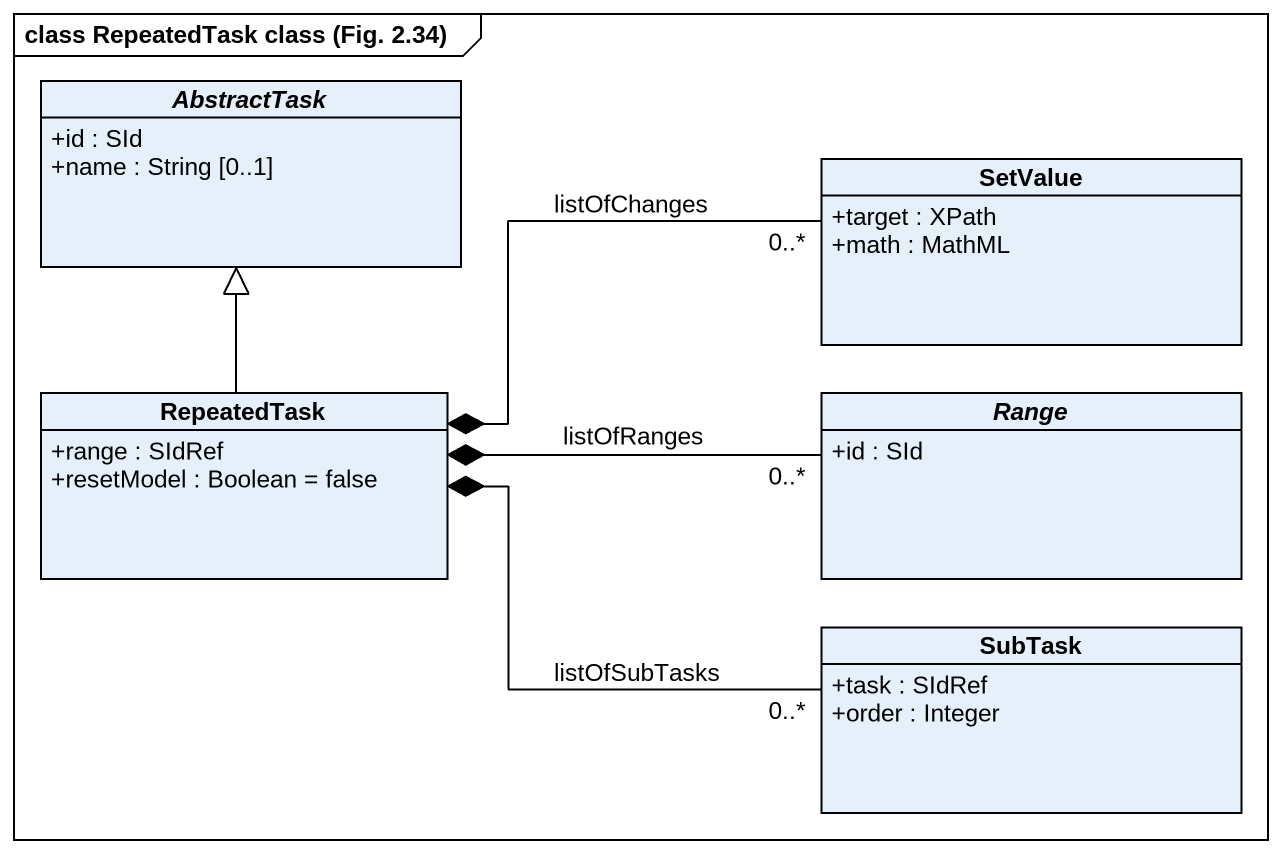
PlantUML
@startuml
mainframe class RepeatedTask class (Fig. 2.34)
hide circle
hide empty members
skinparam classAttributeIconSize 0
abstract class AbstractTask {
  +id : SId
  +name : String [0..1]
}
class SetValue {
  +target : XPath
  +math : MathML
}
class RepeatedTask {
  +range : SIdRef
  +resetModel : Boolean = false
}
abstract class Range {
  +id : SId
}
class SubTask {
  +task : SIdRef
  +order : Integer
}
RepeatedTask -up-|> AbstractTask
RepeatedTask *-right- "0..*" SetValue : listOfChanges
RepeatedTask *-right- "0..*" Range : listOfRanges
RepeatedTask *-right- "0..*" SubTask : listOfSubTasks
@enduml
